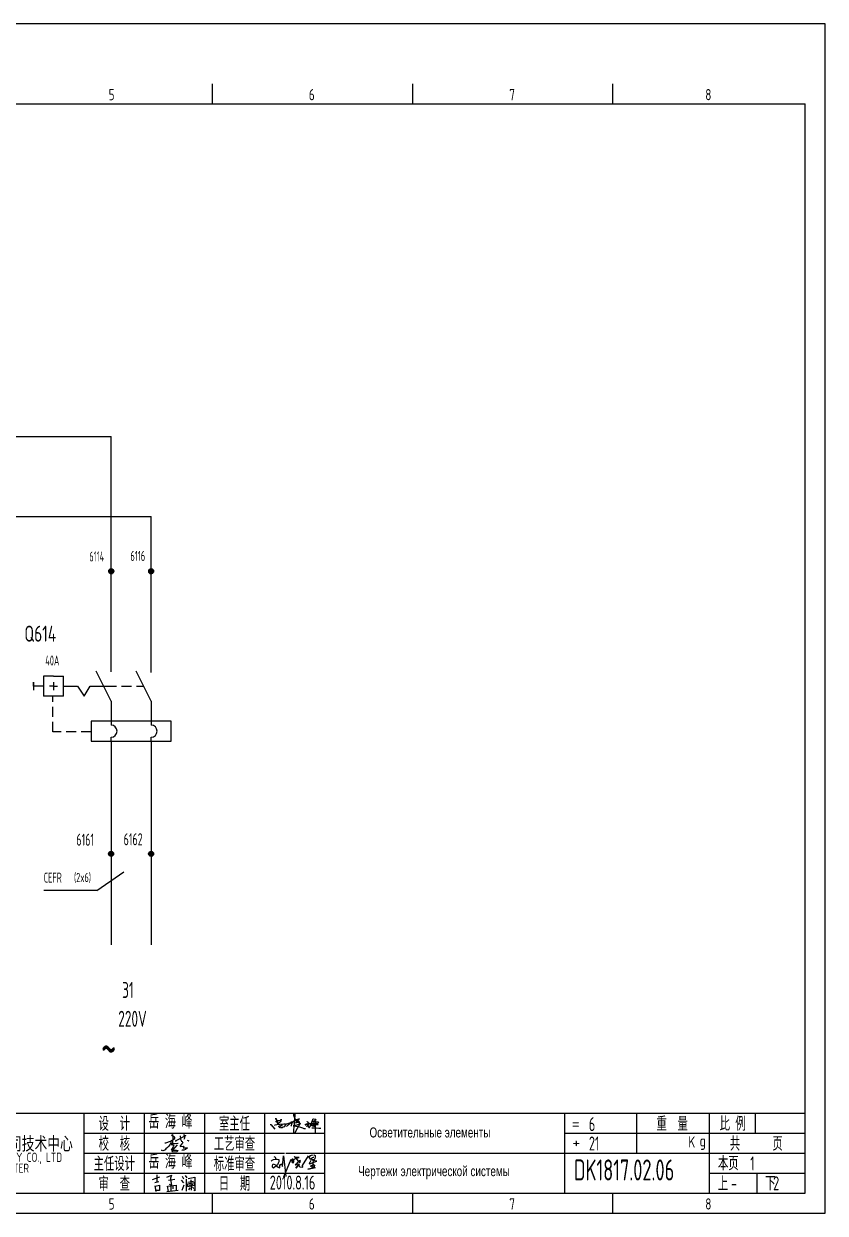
# Model space of a CAD drawing. Header units: millimetres. Extents: x -1988 to 7027, y -1849 to 2867.
# Drawn here: x 310.4 to 510.5, y 380.4 to 677.4 of the extents above; entities that cross this region are included whole.
import ezdxf
from ezdxf.enums import TextEntityAlignment as Align

# ---------------------------------------------------------------- set-up
doc = ezdxf.new("R2010")
doc.units = ezdxf.units.MM
doc.header["$LTSCALE"] = 10
doc.linetypes.add('DASHED2', pattern=[0.375, 0.25, -0.125])
doc.linetypes.add('HIDDEN', pattern=[0.375, 0.25, -0.125])
for name, color, linetype in [('01', 7, 'Continuous'), ('11', 3, 'Continuous'), ('CONTINUOUS', 7, 'Continuous'), ('DASHED', 7, 'HIDDEN')]:
    doc.layers.add(name, color=color, linetype=linetype)
doc.styles.add('ROMAN', font='ROMANC.shx', dxfattribs={"width": 0.7, "height": 0.7})
doc.styles.add('ROMANS', font='romans', dxfattribs={"width": 0.67, "bigfont": 'hzlib'})
doc.styles.get("Standard").update_dxf_attribs({"font": 'isocp', "width": 0.707, "bigfont": 'intecad.shx'})

# ---------------------------------------------------------------- blocks, each defined once
blk = doc.blocks.new('A$C5BE500A0')
for p, q in [((15.3, 41.2), (22.2, 26.1)), ((15.3, 40.1), (15.3, 41.2)), ((15.4, 37.7), (15.3, 40.1)), ((15.4, 32.4), (21, 34.6)), ((15.5, 31.8), (15.4, 32.4)), ((21, 34.6), (24.5, 35.1)), ((24.5, 35.1), (28.2, 35.6)), ((29.4, 34), (26.8, 30.7)), ((28.2, 35.6), (30.2, 36.8)), ((30.2, 38), (29.4, 34)), ((30.2, 36.8), (30.2, 38)), ((59.1, 30.4), (64.7, 33.7)), ((64.4, 48.9), (64.5, 51.6)), ((65.3, 44.3), (64.4, 48.9)), ((64.5, 51.6), (65.9, 52.2)), ((67.1, 48.5), (64.5, 17.9)), ((64.7, 33.7), (72, 37.3)), ((67.5, 39.5), (65.3, 44.3)), ((65.9, 52.2), (66.5, 51.5)), ((66.5, 51.5), (67.1, 48.5)), ((70.3, 36.3), (67.5, 39.5)), ((69.9, 34.1), (69.7, 33.3)), ((69.7, 33.3), (71.9, 33.6)), ((74.6, 36.5), (69.9, 34.1)), ((73.8, 32.8), (70.3, 36.3)), ((71.9, 33.6), (75.3, 34.2)), ((72, 37.3), (77.8, 39)), ((77.7, 30.8), (73.8, 32.8)), ((79.7, 39.2), (74.6, 36.5)), ((76.7, 32.6), (74.8, 31.8)), ((75.3, 34.2), (77, 34.5)), ((77.7, 33.5), (76.7, 32.6)), ((77, 34.5), (78, 34.1)), ((78, 34.1), (77.7, 33.5)), ((77.8, 39), (79.7, 39.2)), ((117.4, 32.7), (112.9, 30.9)), ((113.3, 30.9), (114.4, 35)), ((114.4, 35), (115.4, 38.4)), ((115.4, 38.4), (118.1, 38.8)), ((122.1, 34.8), (117.4, 32.7)), ((118.1, 38.8), (123.3, 38.3)), ((124.7, 36.8), (122.1, 34.8)), ((123.3, 38.3), (124.7, 36.8)), ((0, 24.1), (1.5, 23.9)), ((1.5, 23.9), (12.6, 10.8)), ((11.6, 21), (13.8, 22.8)), ((13.8, 22.8), (17.9, 23.5)), ((19.1, 30.1), (15.5, 31.8)), ((17.9, 23.5), (26, 24.9)), ((22.2, 26.1), (19.1, 30.1)), ((22.6, 18.1), (23.6, 19.3)), ((23.7, 17.3), (22.6, 18.1)), ((23.3, 27.9), (23.1, 27.8)), ((25.3, 29.5), (23.3, 27.9)), ((23.6, 19.3), (25.8, 19.9)), ((26.1, 16.2), (24.9, 15)), ((26.8, 30.7), (25.3, 29.5)), ((25.8, 19.9), (29.2, 20.8)), ((26, 24.9), (36.8, 26.1)), ((28.4, 20), (26.1, 16.2)), ((29.4, 15.2), (28.2, 15.7)), ((29.5, 22.1), (28.4, 20)), ((29.2, 20.8), (33, 21.4)), ((32.4, 15.1), (29.4, 15.2)), ((30.2, 22.7), (29.5, 22.1)), ((31.6, 22.6), (30.2, 22.7)), ((32.8, 22.1), (31.6, 22.6)), ((35, 16.2), (32.4, 15.1)), ((33, 21.4), (32.8, 22.1)), ((37.6, 17.7), (35, 16.2)), ((36.8, 26.1), (40.9, 26)), ((39.7, 20.3), (37.6, 17.7)), ((40.8, 21.6), (39.7, 20.3)), ((40.2, 22.8), (44.3, 25.4)), ((41.7, 24.4), (40.8, 21.6)), ((40.9, 26), (41.7, 24.4)), ((44.3, 25.4), (50.6, 27.7)), ((44.7, 18.7), (49.1, 22.6)), ((49.1, 22.6), (54.4, 27.2)), ((50.6, 27.7), (56.2, 29.3)), ((54.4, 27.2), (59.1, 30.4)), ((56.8, 20.6), (55.9, 19.6)), ((56.2, 29.3), (60.8, 29.6)), ((56.7, 31.7), (57.4, 29.6)), ((57.6, 25), (56.8, 20.6)), ((57.4, 29.6), (57.6, 25)), ((60.8, 29.6), (62.2, 29.2)), ((66.6, 21), (62.5, 20.6)), ((62.5, 20.6), (75.7, 18.4)), ((64.5, 17.9), (63.3, 8.5)), ((63.3, 8.5), (63.5, 0.1)), ((63.5, 0.1), (64.3, 0)), ((64.3, 0), (67.5, 2.5)), ((69.8, 21.4), (66.6, 21)), ((67.5, 2.5), (73.8, 13.7)), ((68.3, 28.6), (72.6, 29.4)), ((69.3, 29), (68.3, 28.6)), ((72, 30.5), (69.3, 29)), ((76.7, 24.1), (69.8, 21.4)), ((74.8, 31.8), (72, 30.5)), ((72.6, 29.4), (78.2, 30.4)), ((73.8, 13.7), (77.7, 20)), ((75.7, 18.4), (81.9, 16.6)), ((79.9, 25.4), (76.7, 24.1)), ((80.1, 30.5), (77.7, 30.8)), ((77.7, 20), (81.2, 25.6)), ((78.2, 30.4), (80.1, 30.5)), ((82.1, 26.9), (79.9, 25.4)), ((81.2, 25.6), (82.1, 26.9)), ((81.9, 16.6), (87.3, 14.8)), ((87.3, 14.8), (91.3, 12.9)), ((91.3, 12.9), (94.8, 12.6)), ((94.5, 25.2), (94.9, 23.9)), ((94.8, 12.6), (95.8, 12.8)), ((94.9, 23.9), (95.3, 23)), ((95.3, 23), (95.8, 22.8)), ((95.8, 22.8), (97, 23.3)), ((97, 23.3), (97.8, 25.3)), ((98.5, 23.8), (97.4, 25.9)), ((97.8, 25.3), (100.8, 27)), ((101.1, 23.3), (98.5, 23.8)), ((99, 31.4), (100.1, 32)), ((100.7, 21.1), (99.2, 17.4)), ((99.2, 17.4), (101.9, 20.9)), ((100.1, 32), (101.1, 31.6)), ((102.1, 27.7), (100.7, 21.1)), ((100.8, 27), (103.5, 26.5)), ((101.1, 31.6), (102.1, 30.6)), ((103.3, 23.7), (101.1, 23.3)), ((101.9, 20.9), (103.1, 21.8)), ((102.1, 30.6), (102.1, 27.7)), ((103.1, 21.8), (103.7, 20.1)), ((104.7, 23.9), (103.3, 23.7)), ((103.5, 26.5), (104.5, 25.2)), ((103.7, 20.1), (103.9, 18.5)), ((103.9, 18.5), (105, 16.1)), ((104.2, 28.7), (108.3, 26.3)), ((104.5, 25.2), (104.7, 23.9)), ((105, 16.1), (106.4, 15.7)), ((106.4, 15.7), (107.7, 17.3)), ((107.7, 17.3), (110.9, 22.6)), ((108.3, 26.3), (115.7, 20.2)), ((110.9, 22.6), (113.3, 30.9)), ((111.7, 21.6), (125.7, 23.5)), ((115.4, 22.1), (111.7, 21.6)), ((112.9, 30.9), (112.3, 30.9)), ((112.9, 26.9), (127.4, 26.5)), ((124.7, 26.6), (112.9, 26.9)), ((113.4, 15.2), (124.8, 14.7)), ((122.5, 23.3), (115.4, 22.1)), ((115.7, 20.2), (118.5, 18.9)), ((116.7, 30.8), (120.9, 31.8)), ((118.5, 18.9), (120.8, 19.6)), ((120.8, 19.6), (121.1, 20.7)), ((120.9, 31.8), (124.1, 32)), ((121.7, 31.5), (122.2, 1.9)), ((123, 28.1), (121.7, 31.5)), ((126.4, 24.6), (122.5, 23.3)), ((128.2, 25.5), (123, 28.1)), ((124.1, 32), (129.1, 31.3)), ((128.1, 26.7), (124.7, 26.6)), ((124.8, 14.7), (132, 14.1)), ((125.7, 23.5), (130.1, 23.8)), ((127.4, 26.5), (126.4, 24.6)), ((130.2, 28.3), (128.1, 26.7)), ((130.5, 24.3), (128.2, 25.5)), ((129.1, 31.3), (130.7, 30.3)), ((130.1, 23.8), (130.5, 24.3)), ((130.7, 30.3), (130.2, 28.3)), ((132, 14.1), (137.3, 13.6))]:
    blk.add_line(p, q)
blk = doc.blocks.new('lf')
for points in [[(409.4, 317.6), (411.9, 317.6), (420.7, 320.5), (429.4, 326.1), (429, 328.4), (426.7, 330.1), (424.2, 331.3), (423.4, 332.6), (424.4, 333.4), (425, 330.7), (425, 327.4), (425, 324.7), (424.8, 321.8), (424.8, 320.3), (424.8, 318.7), (425, 314.7), (425, 313), (424.8, 313)], [(432.1, 320.3), (430.6, 321.6), (450.9, 331.7), (450.9, 332.2)], [(439.5, 330.9), (440, 324.5), (442, 320.7)], [(446.2, 333.8), (448.1, 330.5), (448.1, 326.7), (446.6, 323.8)], [(421.5, 320.1), (421.3, 317.6), (420, 315.1), (418.6, 312.6), (416.7, 310.5), (414.9, 308.5), (411.9, 305.6), (410.1, 304.1), (408, 302.6), (406.1, 302), (403.6, 302.6), (403.6, 303.5), (403.9, 303.5)], [(421.3, 316.2), (424.8, 315.9), (427.1, 316), (429.8, 316), (434.8, 316.8), (436, 316.8)], [(421.9, 314.1), (423.8, 314.1), (425.4, 313.7), (426, 313), (426.9, 312), (427.1, 312), (426.5, 310.5), (426.1, 309.5), (424.2, 306.6), (423.1, 305.4), (422.1, 304.5), (423.2, 303.3), (427.3, 303.1), (429.8, 303.1), (432.3, 302.9), (435.4, 302.7), (433.1, 299.9), (424.6, 299.5), (424, 300.4), (425.6, 303.3), (434.3, 313.5)], [(441.8, 320.7), (443.7, 320.1), (444.9, 317.6), (443.1, 315.5), (439.7, 311.8), (439.8, 310.6), (445.4, 311.2), (447, 310.3), (445.6, 307.4), (453.6, 308), (450.3, 304.7), (447, 303.3), (443.7, 303.1), (442.9, 303.7)], [(453.4, 322.4), (454.9, 322.2), (455.7, 321.8), (456.1, 321.6), (456.3, 321.4)]]:
    blk.add_lwpolyline(points)

msp = doc.modelspace()

# ---------------------------------------------------------------- hatches: boundary and pattern name
h = msp.add_hatch()
h.set_pattern_fill('ANGLE', scale=0.01, style=0)
h.set_pattern_definition([(0, (-498.69007, 326.931104), (0, 0.06985), [0.0508, -0.01905]), (90, (-498.69007, 326.931104), (-0.06985, 4e-18), [0.0508, -0.01905])])
h.paths.add_polyline_path([(331.62, 540.72, 1), (332.86, 540.72, 1)])
h = msp.add_hatch()
h.set_pattern_fill('ANGLE', scale=0.1, style=0)
h.set_pattern_definition([(0, (-497.66324, 313.4559), (0, 0.6985), [0.508, -0.1905]), (90, (-497.66324, 313.4559), (-0.6985, 4e-17), [0.508, -0.1905])])
h.paths.add_polyline_path([(331.62, 540.72, 1), (332.86, 540.72, 1)])
h = msp.add_hatch()
h.set_pattern_fill('ANGLE', scale=0.1, style=0)
h.set_pattern_definition([(0, (-487.69566, 313.4559), (0, 0.6985), [0.508, -0.1905]), (90, (-487.69566, 313.4559), (-0.6985, 4e-17), [0.508, -0.1905])])
h.paths.add_polyline_path([(341.58, 540.72, 1), (342.83, 540.72, 1)])
h = msp.add_hatch()
h.set_pattern_fill('ANGLE', scale=0.01, style=0)
h.set_pattern_definition([(0, (-488.7225, 326.931104), (0, 0.06985), [0.0508, -0.01905]), (90, (-488.7225, 326.931104), (-0.06985, 4e-18), [0.0508, -0.01905])])
h.paths.add_polyline_path([(341.58, 540.72, 1), (342.83, 540.72, 1)])
h = msp.add_hatch()
h.set_pattern_fill('ANGLE', scale=0.1, style=0)
h.set_pattern_definition([(0, (-497.72205, 242.88714), (0, 0.6985), [0.508, -0.1905]), (90, (-497.72205, 242.88714), (-0.6985, 4e-17), [0.508, -0.1905])])
h.paths.add_polyline_path([(331.56, 470.16, 1), (332.8, 470.16, 1)])
h = msp.add_hatch()
h.set_pattern_fill('ANGLE', scale=0.01, style=0)
h.set_pattern_definition([(0, (-498.748885, 256.36237), (0, 0.06985), [0.0508, -0.01905]), (90, (-498.748885, 256.36237), (-0.06985, 4e-18), [0.0508, -0.01905])])
h.paths.add_polyline_path([(331.56, 470.16, 1), (332.8, 470.16, 1)])
h = msp.add_hatch()
h.set_pattern_fill('ANGLE', scale=0.01, style=0)
h.set_pattern_definition([(0, (-488.748885, 256.36237), (0, 0.06985), [0.0508, -0.01905]), (90, (-488.748885, 256.36237), (-0.06985, 4e-18), [0.0508, -0.01905])])
h.paths.add_polyline_path([(341.56, 470.16, 1), (342.8, 470.16, 1)])
h = msp.add_hatch()
h.set_pattern_fill('ANGLE', scale=0.1, style=0)
h.set_pattern_definition([(0, (-487.72205, 242.88714), (0, 0.6985), [0.508, -0.1905]), (90, (-487.72205, 242.88714), (-0.6985, 4e-17), [0.508, -0.1905])])
h.paths.add_polyline_path([(341.56, 470.16, 1), (342.8, 470.16, 1)])

# ---------------------------------------------------------------- linework, layer by layer
for p, q in [((287, 574.37), (332.18, 574.37)), ((332.18, 498.28), (332.18, 447.42)), ((342.18, 498.28), (342.18, 447.42)), ((328.63, 460.98), (335.39, 465.65)), ((328.63, 460.98), (315.42, 460.98)), ((385.49, 395.41), (445.49, 395.41)), ((342.57, 388.81), (344.39, 389.46)), ((343.59, 389.99), (343.59, 388.18)), ((346.13, 389.42), (347.3, 389.93)), ((346.13, 389.42), (346.13, 389.42)), ((347.3, 389.93), (347.04, 389.16)), ((347.04, 389.16), (347.04, 388.9)), ((349.9, 389.64), (350.26, 389.01)), ((350.72, 389.85), (351.08, 389.22)), ((351.41, 389.07), (353.11, 389.43)), ((353.11, 389.43), (353.14, 389.43)), ((353.14, 389.43), (353.14, 385.97)), ((343.09, 388.04), (344.13, 388.3)), ((343.09, 387.26), (343.35, 385.84)), ((343.22, 387.13), (344.26, 387.39)), ((343.35, 388.3), (343.35, 388.3)), ((344.26, 387.39), (344.26, 386.1)), ((346.14, 385.79), (348.9, 386.15)), ((346.2, 387.13), (346.46, 385.84)), ((346.33, 387.13), (348.41, 387.39)), ((346.52, 388.64), (348.08, 388.9)), ((347.3, 387.35), (346.78, 387.6)), ((347.04, 388.9), (347.3, 387.35)), ((347.11, 387.13), (347.11, 386.1)), ((347.63, 387.26), (347.63, 386.48)), ((348.41, 387.39), (348.41, 385.97)), ((349.71, 388.7), (350.26, 387.98)), ((349.9, 386.16), (350.41, 387.49)), ((350.96, 388.91), (350.96, 385.91)), ((351.26, 387.76), (351.29, 387.07)), ((352.96, 387.98), (351.29, 387.64)), ((351.29, 387.07), (353.08, 387.37)), ((351.32, 388.13), (352.75, 388.43)), ((351.85, 386.72), (351.51, 386.21)), ((351.72, 387.46), (351.9, 387.31)), ((352.11, 388.76), (352.2, 386.16)), ((352.54, 387.64), (352.35, 387.31)), ((352.53, 386.89), (352.87, 386.55)), ((353.14, 385.97), (352.87, 386.28)), ((353.08, 387.37), (352.96, 387.98)), ((344.26, 386.1), (343.22, 386.1))]:
    msp.add_line(p, q)
at = {"linetype": 'Continuous'}
msp.add_line((223.66, 554.38), (342.18, 554.38), dxfattribs=at)
at = {"color": 7}
for centre in [(332.24, 540.72), (342.2, 540.72), (332.18, 470.16), (342.18, 470.16)]:
    msp.add_circle(centre, 0.621, dxfattribs=at)
at = {"layer": 'CONTINUOUS', "color": 3}
for p, q in [((510.49, 677.41), (90.49, 677.41)), ((510.49, 380.41), (510.49, 677.41)), ((90.49, 380.41), (510.49, 380.41))]:
    msp.add_line(p, q, dxfattribs=at)
at = {"layer": 'CONTINUOUS', "linetype": 'Continuous'}
for p, q in [((357.49, 657.41), (357.49, 662.41)), ((407.49, 657.41), (407.49, 662.41)), ((457.49, 657.41), (457.49, 662.41)), ((110.49, 405.41), (505.49, 405.41)), ((325.49, 385.41), (325.49, 405.41)), ((340.49, 405.41), (340.49, 385.41)), ((355.49, 405.41), (355.49, 385.41)), ((370.49, 405.41), (370.49, 385.41)), ((385.49, 405.41), (385.49, 385.41)), ((445.49, 385.41), (445.49, 405.41)), ((463.38, 405.41), (463.38, 395.41)), ((481.49, 405.41), (481.49, 385.41)), ((325.49, 400.41), (375.49, 400.41)), ((375.49, 400.41), (385.49, 400.41)), ((375.49, 400.41), (385.49, 400.41)), ((445.49, 400.41), (505.49, 400.41)), ((325.49, 395.41), (375.49, 395.41)), ((375.81, 395.41), (385.49, 395.41)), ((445.49, 395.41), (505.49, 395.41)), ((325.49, 390.41), (375.49, 390.41)), ((375.49, 390.41), (385.49, 390.41)), ((481.49, 390.41), (505.49, 390.41)), ((357.49, 380.41), (357.49, 385.41)), ((407.49, 380.41), (407.49, 385.41)), ((457.49, 380.41), (457.49, 385.41))]:
    msp.add_line(p, q, dxfattribs=at)
at = {"layer": 'CONTINUOUS'}
for p, q in [((110.49, 657.41), (505.49, 657.41)), ((505.49, 385.41), (505.49, 657.41)), ((332.18, 515.56), (332.18, 574.37)), ((342.18, 515.44), (342.18, 554.38)), ((332.24, 541.04), (332.24, 540.67)), ((342.2, 541.04), (342.2, 540.67)), ((315.29, 514.53), (315.29, 509.53)), ((317.79, 514.53), (315.29, 514.53)), ((317.79, 514.53), (320.29, 514.53)), ((320.29, 509.53), (320.29, 514.53)), ((332.18, 508.25), (328.43, 515.75)), ((342.18, 508.25), (338.43, 515.75)), ((312.79, 513.03), (312.79, 511.03)), ((312.79, 512.03), (312.79, 513.03)), ((315.29, 512.03), (312.79, 512.03)), ((317.79, 512.03), (316.79, 512.03)), ((317.79, 513.03), (317.79, 511.03)), ((317.79, 512.03), (318.79, 512.03)), ((320.29, 512.03), (323.81, 512.03)), ((323.81, 512.03), (325.49, 509.49)), ((325.49, 509.49), (327, 512)), ((327, 512), (331.03, 512)), ((320.31, 509.53), (315.29, 509.53)), ((332.18, 508.25), (332.18, 503.25)), ((342.18, 508.25), (342.18, 503.25)), ((327.18, 503.25), (327.18, 498.28)), ((347.22, 503.25), (327.18, 503.25)), ((332.18, 504.28), (332.18, 502.28)), ((342.18, 504.28), (342.18, 502.28)), ((347.22, 498.28), (347.22, 503.25)), ((332.18, 498.28), (332.18, 499.28)), ((342.18, 498.28), (342.18, 499.28)), ((327.18, 498.28), (347.22, 498.28)), ((332.18, 470.47), (332.18, 470.1)), ((342.18, 470.47), (342.18, 470.1)), ((492.99, 405.41), (492.99, 400.41)), ((372.15, 393.43), (372.4, 393.63)), ((372.15, 393.43), (372.4, 393.63)), ((372.15, 393.43), (372.4, 393.63)), ((372.15, 393.43), (372.4, 393.63)), ((372.4, 393.63), (372.76, 393.79)), ((372.4, 393.63), (372.76, 393.79)), ((372.4, 393.63), (372.76, 393.79)), ((372.4, 393.63), (372.76, 393.79)), ((372.51, 392.21), (372.61, 392.56)), ((372.51, 392.21), (372.61, 392.56)), ((372.51, 392.21), (372.61, 392.56)), ((372.51, 392.21), (372.61, 392.56)), ((372.51, 391.9), (372.51, 392.21)), ((372.51, 391.9), (372.51, 392.21)), ((372.51, 391.9), (372.51, 392.21)), ((372.51, 391.9), (372.51, 392.21)), ((372.61, 392.56), (372.66, 392.72)), ((372.61, 392.56), (372.66, 392.72)), ((372.61, 392.56), (372.66, 392.72)), ((372.61, 392.56), (372.66, 392.72)), ((372.66, 392.72), (372.86, 392.67)), ((372.66, 392.72), (372.86, 392.67)), ((372.66, 392.72), (372.86, 392.67)), ((372.66, 392.72), (372.86, 392.67)), ((372.76, 393.79), (373.12, 393.89)), ((372.76, 393.79), (373.12, 393.89)), ((372.76, 393.79), (373.12, 393.89)), ((372.76, 393.79), (373.12, 393.89)), ((373.42, 392.21), (372.76, 391.65)), ((373.42, 392.21), (372.76, 391.65)), ((373.42, 392.21), (372.76, 391.65)), ((373.42, 392.21), (372.76, 391.65)), ((372.81, 394.6), (373.17, 394.4)), ((372.81, 394.6), (373.17, 394.4)), ((372.81, 394.6), (373.17, 394.4)), ((372.81, 394.6), (373.17, 394.4)), ((372.86, 392.67), (373.22, 392.51)), ((372.86, 392.67), (373.22, 392.51)), ((372.86, 392.67), (373.22, 392.51)), ((372.86, 392.67), (373.22, 392.51)), ((373.12, 393.89), (373.63, 393.94)), ((373.12, 393.89), (373.63, 393.94)), ((373.12, 393.89), (373.63, 393.94)), ((373.12, 393.89), (373.63, 393.94)), ((373.17, 394.4), (373.22, 394.25)), ((373.17, 394.4), (373.22, 394.25)), ((373.17, 394.4), (373.22, 394.25)), ((373.17, 394.4), (373.22, 394.25)), ((373.22, 394.25), (373.22, 393.94)), ((373.22, 394.25), (373.22, 393.94)), ((373.22, 394.25), (373.22, 393.94)), ((373.22, 394.25), (373.22, 393.94)), ((373.22, 392.51), (373.58, 392.16)), ((373.22, 392.51), (373.58, 392.16)), ((373.22, 392.51), (373.58, 392.16)), ((373.22, 392.51), (373.58, 392.16)), ((373.73, 392.46), (373.42, 392.21)), ((373.73, 392.46), (373.42, 392.21)), ((373.73, 392.46), (373.42, 392.21)), ((373.73, 392.46), (373.42, 392.21)), ((373.58, 392.16), (373.88, 391.9)), ((373.58, 392.16), (373.88, 391.9)), ((373.58, 392.16), (373.88, 391.9)), ((373.58, 392.16), (373.88, 391.9)), ((373.63, 393.94), (374.04, 393.84)), ((373.63, 393.94), (374.04, 393.84)), ((373.63, 393.94), (374.04, 393.84)), ((373.63, 393.94), (374.04, 393.84)), ((373.93, 392.87), (373.73, 392.46)), ((373.93, 392.87), (373.73, 392.46)), ((373.93, 392.87), (373.73, 392.46)), ((373.93, 392.87), (373.73, 392.46)), ((374.04, 393.23), (373.93, 392.87)), ((374.04, 393.23), (373.93, 392.87)), ((374.04, 393.23), (373.93, 392.87)), ((374.04, 393.23), (373.93, 392.87)), ((374.04, 393.84), (374.04, 393.63)), ((374.04, 393.84), (374.04, 393.63)), ((374.04, 393.84), (374.04, 393.63)), ((374.04, 393.84), (374.04, 393.63)), ((374.04, 393.63), (374.04, 393.23)), ((374.04, 393.63), (374.04, 393.23)), ((374.04, 393.63), (374.04, 393.23)), ((374.04, 393.63), (374.04, 393.23)), ((374.34, 392.31), (374.5, 392.56)), ((374.34, 392.31), (374.5, 392.56)), ((374.34, 392.31), (374.5, 392.56)), ((374.34, 392.31), (374.5, 392.56)), ((374.34, 391.7), (374.34, 392.31)), ((374.34, 391.7), (374.34, 392.31)), ((374.34, 391.7), (374.34, 392.31)), ((374.34, 391.7), (374.34, 392.31)), ((374.5, 392.56), (374.7, 392.77)), ((374.5, 392.56), (374.7, 392.77)), ((374.5, 392.56), (374.7, 392.77)), ((374.5, 392.56), (374.7, 392.77)), ((374.7, 392.77), (374.75, 392.67)), ((374.7, 392.77), (374.75, 392.67)), ((374.7, 392.77), (374.75, 392.67)), ((374.7, 392.77), (374.75, 392.67)), ((374.75, 392.67), (374.9, 392.31)), ((374.75, 392.67), (374.9, 392.31)), ((374.75, 392.67), (374.9, 392.31)), ((374.75, 392.67), (374.9, 392.31)), ((374.9, 392.31), (374.9, 392.21)), ((374.9, 392.31), (374.9, 392.21)), ((374.9, 392.31), (374.9, 392.21)), ((374.9, 392.31), (374.9, 392.21)), ((374.9, 392.21), (374.96, 392.11)), ((374.9, 392.21), (374.96, 392.11)), ((374.9, 392.21), (374.96, 392.11)), ((374.9, 392.21), (374.96, 392.11)), ((374.96, 392.11), (375.21, 394.76)), ((374.96, 392.11), (375.21, 394.76)), ((374.96, 392.11), (375.21, 394.76)), ((374.96, 392.11), (375.21, 394.76)), ((375.21, 394.76), (375.82, 389.56)), ((375.21, 394.76), (375.82, 389.56)), ((375.21, 394.76), (375.82, 389.56)), ((375.21, 394.76), (375.82, 389.56)), ((375.36, 389.5), (377.15, 393.92)), ((375.36, 389.5), (377.15, 393.92)), ((375.36, 389.5), (377.15, 393.92)), ((375.36, 389.5), (377.15, 393.92)), ((377.2, 393.84), (377.31, 393.37)), ((377.2, 393.84), (377.31, 393.37)), ((377.2, 393.84), (377.31, 393.37)), ((377.2, 393.84), (377.31, 393.37)), ((377.31, 393.84), (377.45, 393.95)), ((377.31, 393.84), (377.45, 393.95)), ((377.31, 393.84), (377.45, 393.95)), ((377.31, 393.84), (377.45, 393.95)), ((377.42, 393.03), (377.31, 393.84)), ((377.42, 393.03), (377.31, 393.84)), ((377.42, 393.03), (377.31, 393.84)), ((377.42, 393.03), (377.31, 393.84)), ((377.31, 393.37), (377.42, 393.03)), ((377.31, 393.37), (377.42, 393.03)), ((377.31, 393.37), (377.42, 393.03)), ((377.31, 393.37), (377.42, 393.03)), ((377.45, 393.95), (377.6, 393.95)), ((377.45, 393.95), (377.6, 393.95)), ((377.45, 393.95), (377.6, 393.95)), ((377.45, 393.95), (377.6, 393.95)), ((377.53, 393.26), (377.56, 393.51)), ((377.53, 393.26), (377.56, 393.51)), ((377.53, 393.26), (377.56, 393.51)), ((377.53, 393.26), (377.56, 393.51)), ((377.56, 393), (377.53, 393.26)), ((377.56, 393), (377.53, 393.26)), ((377.56, 393), (377.53, 393.26)), ((377.56, 393), (377.53, 393.26)), ((377.56, 393.51), (377.64, 393.7)), ((377.56, 393.51), (377.64, 393.7)), ((377.56, 393.51), (377.64, 393.7)), ((377.56, 393.51), (377.64, 393.7)), ((377.67, 392.92), (377.56, 393)), ((377.67, 392.92), (377.56, 393)), ((377.67, 392.92), (377.56, 393)), ((377.67, 392.92), (377.56, 393)), ((377.6, 393.95), (377.75, 393.62)), ((377.6, 393.95), (377.75, 393.62)), ((377.6, 393.95), (377.75, 393.62)), ((377.6, 393.95), (377.75, 393.62)), ((377.64, 393.7), (377.9, 393.88)), ((377.64, 393.7), (377.9, 393.88)), ((377.64, 393.7), (377.9, 393.88)), ((377.64, 393.7), (377.9, 393.88)), ((377.75, 393.26), (377.67, 392.92)), ((377.75, 393.26), (377.67, 392.92)), ((377.75, 393.26), (377.67, 392.92)), ((377.75, 393.26), (377.67, 392.92)), ((377.75, 393.62), (377.75, 393.26)), ((377.75, 393.62), (377.75, 393.26)), ((377.75, 393.62), (377.75, 393.26)), ((377.75, 393.62), (377.75, 393.26)), ((377.86, 394.61), (379, 393.33)), ((378.04, 394.39), (377.86, 394.61)), ((377.86, 394.61), (379, 393.33)), ((378.04, 394.39), (377.86, 394.61)), ((377.86, 394.61), (379, 393.33)), ((378.04, 394.39), (377.86, 394.61)), ((377.86, 394.61), (379, 393.33)), ((378.04, 394.39), (377.86, 394.61)), ((377.9, 393.88), (378.3, 394.06)), ((377.9, 393.88), (378.3, 394.06)), ((377.9, 393.88), (378.3, 394.06)), ((377.9, 393.88), (378.3, 394.06)), ((379.14, 394.32), (378.04, 394.39)), ((379.14, 394.32), (378.04, 394.39)), ((379.14, 394.32), (378.04, 394.39)), ((379.14, 394.32), (378.04, 394.39)), ((378.37, 392.67), (378.15, 392.45)), ((378.37, 392.67), (378.15, 392.45)), ((378.37, 392.67), (378.15, 392.45)), ((378.37, 392.67), (378.15, 392.45)), ((378.15, 392.45), (378.26, 392.48)), ((378.15, 392.45), (378.26, 392.48)), ((378.15, 392.45), (378.26, 392.48)), ((378.15, 392.45), (378.26, 392.48)), ((378.26, 392.48), (378.96, 392.7)), ((378.26, 392.48), (378.96, 392.7)), ((378.26, 392.48), (378.96, 392.7)), ((378.26, 392.48), (378.96, 392.7)), ((378.3, 394.06), (378.81, 394.21)), ((378.3, 394.06), (378.81, 394.21)), ((378.3, 394.06), (378.81, 394.21)), ((378.3, 394.06), (378.81, 394.21)), ((378.34, 391.68), (378.92, 392.37)), ((378.34, 391.68), (378.92, 392.37)), ((378.34, 391.68), (378.92, 392.37)), ((378.34, 391.68), (378.92, 392.37)), ((378.78, 392.23), (378.34, 391.68)), ((378.78, 392.23), (378.34, 391.68)), ((378.78, 392.23), (378.34, 391.68)), ((378.78, 392.23), (378.34, 391.68)), ((378.67, 392.96), (378.37, 392.67)), ((378.67, 392.96), (378.37, 392.67)), ((378.67, 392.96), (378.37, 392.67)), ((378.67, 392.96), (378.37, 392.67)), ((379.11, 393.51), (378.67, 392.96)), ((379.11, 393.51), (378.67, 392.96)), ((379.11, 393.51), (378.67, 392.96)), ((379.11, 393.51), (378.67, 392.96)), ((379.14, 392.67), (378.78, 392.23)), ((379.14, 392.67), (378.78, 392.23)), ((379.14, 392.67), (378.78, 392.23)), ((379.14, 392.67), (378.78, 392.23)), ((378.81, 394.21), (379.14, 394.32)), ((378.81, 394.21), (379.14, 394.32)), ((378.81, 394.21), (379.14, 394.32)), ((378.81, 394.21), (379.14, 394.32)), ((378.92, 392.37), (379, 392.37)), ((378.92, 392.37), (379, 392.37)), ((378.92, 392.37), (379, 392.37)), ((378.92, 392.37), (379, 392.37)), ((378.96, 392.7), (379.11, 392.67)), ((378.96, 392.7), (379.11, 392.67)), ((378.96, 392.7), (379.11, 392.67)), ((378.96, 392.7), (379.11, 392.67)), ((379, 393.33), (379.33, 393.07)), ((379, 393.33), (379.33, 393.07)), ((379, 393.33), (379.33, 393.07)), ((379, 393.33), (379.33, 393.07)), ((379, 392.37), (379.11, 392.12)), ((379, 392.37), (379.11, 392.12)), ((379, 392.37), (379.11, 392.12)), ((379, 392.37), (379.11, 392.12)), ((379.36, 393.59), (379.11, 393.51)), ((379.36, 393.59), (379.11, 393.51)), ((379.36, 393.59), (379.11, 393.51)), ((379.36, 393.59), (379.11, 393.51)), ((379.11, 392.67), (379.14, 392.67)), ((379.11, 392.67), (379.14, 392.67)), ((379.11, 392.67), (379.14, 392.67)), ((379.11, 392.67), (379.14, 392.67)), ((379.11, 392.12), (379.29, 391.97)), ((379.11, 392.12), (379.29, 391.97)), ((379.11, 392.12), (379.29, 391.97)), ((379.11, 392.12), (379.29, 391.97)), ((379.33, 393.07), (379.48, 393.33)), ((379.33, 393.07), (379.48, 393.33)), ((379.33, 393.07), (379.48, 393.33)), ((379.33, 393.07), (379.48, 393.33)), ((379.48, 393.33), (379.36, 393.59)), ((379.48, 393.33), (379.36, 393.59)), ((379.48, 393.33), (379.36, 393.59)), ((379.48, 393.33), (379.36, 393.59)), ((380.02, 392.32), (381.52, 394.7)), ((380.02, 392.32), (381.52, 394.7)), ((380.02, 392.32), (381.52, 394.7)), ((380.02, 392.32), (381.52, 394.7)), ((380.08, 391.9), (380.02, 392.32)), ((380.08, 391.9), (380.02, 392.32)), ((380.08, 391.9), (380.02, 392.32)), ((380.08, 391.9), (380.02, 392.32)), ((381.51, 394.62), (381.64, 394.2)), ((381.51, 394.62), (381.64, 394.2)), ((381.51, 394.62), (381.64, 394.2)), ((381.51, 394.62), (381.64, 394.2)), ((381.61, 394.36), (381.97, 394.79)), ((381.61, 394.36), (381.97, 394.79)), ((381.61, 394.36), (381.97, 394.79)), ((381.61, 394.36), (381.97, 394.79)), ((381.8, 393.09), (381.61, 392.8)), ((381.8, 393.09), (381.61, 392.8)), ((381.8, 393.09), (381.61, 392.8)), ((381.8, 393.09), (381.61, 392.8)), ((381.61, 392.8), (381.71, 392.73)), ((381.61, 392.8), (381.71, 392.73)), ((381.61, 392.8), (381.71, 392.73)), ((381.61, 392.8), (381.71, 392.73)), ((381.64, 394.2), (381.87, 393.94)), ((381.64, 394.2), (381.87, 393.94)), ((381.64, 394.2), (381.87, 393.94)), ((381.64, 394.2), (381.87, 393.94)), ((381.71, 392.73), (382.07, 392.8)), ((381.71, 392.73), (382.07, 392.8)), ((381.71, 392.73), (382.07, 392.8)), ((381.71, 392.73), (382.07, 392.8)), ((381.97, 393.42), (381.8, 393.09)), ((381.97, 393.42), (381.8, 393.09)), ((381.97, 393.42), (381.8, 393.09)), ((381.97, 393.42), (381.8, 393.09)), ((381.87, 393.94), (382, 393.91)), ((381.87, 393.94), (382, 393.91)), ((381.87, 393.94), (382, 393.91)), ((381.87, 393.94), (382, 393.91)), ((381.97, 394.79), (382.26, 394.89)), ((381.97, 394.79), (382.26, 394.89)), ((381.97, 394.79), (382.26, 394.89)), ((381.97, 394.79), (382.26, 394.89)), ((382.07, 393.55), (381.97, 393.42)), ((382.07, 393.55), (381.97, 393.42)), ((382.07, 393.55), (381.97, 393.42)), ((382.07, 393.55), (381.97, 393.42)), ((382.03, 392.05), (382.26, 392.34)), ((382.03, 392.05), (382.26, 392.34)), ((382.03, 392.05), (382.26, 392.34)), ((382.03, 392.05), (382.26, 392.34)), ((382.56, 391.82), (382.03, 392.05)), ((382.56, 391.82), (382.03, 392.05)), ((382.56, 391.82), (382.03, 392.05)), ((382.56, 391.82), (382.03, 392.05)), ((382.07, 392.8), (382.59, 393.06)), ((382.07, 392.8), (382.59, 393.06)), ((382.07, 392.8), (382.59, 393.06)), ((382.07, 392.8), (382.59, 393.06)), ((382.2, 393.94), (382.26, 394.17)), ((382.2, 393.94), (382.26, 394.17)), ((382.2, 393.94), (382.26, 394.17)), ((382.2, 393.94), (382.26, 394.17)), ((382.39, 393.71), (382.2, 393.94)), ((382.39, 393.71), (382.2, 393.94)), ((382.39, 393.71), (382.2, 393.94)), ((382.39, 393.71), (382.2, 393.94)), ((382.26, 394.89), (382.65, 394.98)), ((382.26, 394.89), (382.65, 394.98)), ((382.26, 394.89), (382.65, 394.98)), ((382.26, 394.89), (382.65, 394.98)), ((382.26, 394.17), (382.46, 394.33)), ((382.26, 394.17), (382.46, 394.33)), ((382.26, 394.17), (382.46, 394.33)), ((382.26, 394.17), (382.46, 394.33)), ((382.26, 392.34), (382.75, 392.54)), ((382.26, 392.34), (382.75, 392.54)), ((382.26, 392.34), (382.75, 392.54)), ((382.26, 392.34), (382.75, 392.54)), ((382.82, 393.74), (382.39, 393.71)), ((382.82, 393.74), (382.39, 393.71)), ((382.82, 393.74), (382.39, 393.71)), ((382.82, 393.74), (382.39, 393.71)), ((382.46, 394.33), (382.72, 394.4)), ((382.46, 394.33), (382.72, 394.4)), ((382.46, 394.33), (382.72, 394.4)), ((382.46, 394.33), (382.72, 394.4)), ((382.59, 392.28), (382.56, 391.82)), ((382.59, 392.28), (382.56, 391.82)), ((382.59, 392.28), (382.56, 391.82)), ((382.59, 392.28), (382.56, 391.82)), ((382.59, 393.61), (382.62, 393.25)), ((383.57, 393.42), (382.59, 393.61)), ((382.59, 393.61), (382.62, 393.25)), ((383.57, 393.42), (382.59, 393.61)), ((382.59, 393.61), (382.62, 393.25)), ((383.57, 393.42), (382.59, 393.61)), ((382.59, 393.61), (382.62, 393.25)), ((383.57, 393.42), (382.59, 393.61)), ((382.59, 393.06), (383.05, 393.25)), ((382.62, 393.25), (382.59, 392.76)), ((382.59, 393.06), (383.05, 393.25)), ((382.62, 393.25), (382.59, 392.76)), ((382.59, 393.06), (383.05, 393.25)), ((382.62, 393.25), (382.59, 392.76)), ((382.59, 393.06), (383.05, 393.25)), ((382.62, 393.25), (382.59, 392.76)), ((382.59, 392.76), (382.59, 392.28)), ((382.59, 392.76), (382.59, 392.28)), ((382.59, 392.76), (382.59, 392.28)), ((382.59, 392.76), (382.59, 392.28)), ((382.72, 394.4), (382.82, 394.43)), ((382.72, 394.4), (382.82, 394.43)), ((382.72, 394.4), (382.82, 394.43)), ((382.72, 394.4), (382.82, 394.43)), ((382.75, 392.54), (382.95, 392.41)), ((382.75, 392.54), (382.95, 392.41)), ((382.75, 392.54), (382.95, 392.41)), ((382.75, 392.54), (382.95, 392.41)), ((383.08, 394), (382.82, 393.74)), ((383.08, 394), (382.82, 393.74)), ((383.08, 394), (382.82, 393.74)), ((383.08, 394), (382.82, 393.74)), ((382.91, 394.98), (383.14, 394.85)), ((382.91, 394.98), (383.14, 394.85)), ((382.91, 394.98), (383.14, 394.85)), ((382.91, 394.98), (383.14, 394.85)), ((382.95, 392.41), (382.91, 391.92)), ((382.95, 392.41), (382.91, 391.92)), ((382.95, 392.41), (382.91, 391.92)), ((382.95, 392.41), (382.91, 391.92)), ((383.05, 393.25), (383.57, 393.42)), ((383.05, 393.25), (383.57, 393.42)), ((383.05, 393.25), (383.57, 393.42)), ((383.05, 393.25), (383.57, 393.42)), ((383.18, 394.46), (383.08, 394)), ((383.18, 394.46), (383.08, 394)), ((383.18, 394.46), (383.08, 394)), ((383.18, 394.46), (383.08, 394)), ((383.14, 394.85), (383.18, 394.46)), ((383.14, 394.85), (383.18, 394.46)), ((383.14, 394.85), (383.18, 394.46)), ((383.14, 394.85), (383.18, 394.46)), ((372.76, 391.65), (372.51, 391.9)), ((372.76, 391.65), (372.51, 391.9)), ((372.76, 391.65), (372.51, 391.9)), ((372.76, 391.65), (372.51, 391.9)), ((373.88, 391.9), (374.04, 391.8)), ((373.88, 391.9), (374.04, 391.8)), ((373.88, 391.9), (374.04, 391.8)), ((373.88, 391.9), (374.04, 391.8)), ((374.04, 391.8), (374.34, 391.7)), ((374.04, 391.8), (374.34, 391.7)), ((374.04, 391.8), (374.34, 391.7)), ((374.04, 391.8), (374.34, 391.7)), ((379.29, 391.97), (380.06, 391.9)), ((379.29, 391.97), (380.06, 391.9)), ((379.29, 391.97), (380.06, 391.9)), ((379.29, 391.97), (380.06, 391.9)), ((381.35, 391.39), (383.21, 391.79)), ((381.35, 391.39), (383.21, 391.79)), ((381.35, 391.39), (383.21, 391.79)), ((381.35, 391.39), (383.21, 391.79)), ((382.69, 391.69), (381.35, 391.39)), ((382.69, 391.69), (381.35, 391.39)), ((382.69, 391.69), (381.35, 391.39)), ((382.69, 391.69), (381.35, 391.39)), ((382.91, 391.92), (382.69, 391.69)), ((382.91, 391.92), (382.69, 391.69)), ((382.91, 391.92), (382.69, 391.69)), ((382.91, 391.92), (382.69, 391.69)), ((493.49, 385.41), (493.49, 390.41)), ((110.49, 385.41), (505.49, 385.41)), ((325.49, 385.41), (385.49, 385.41))]:
    msp.add_line(p, q, dxfattribs=at)
for centre in [(332.18, 500.78), (342.18, 500.78)]:
    msp.add_arc(centre, 1.5, 270, 90, dxfattribs=at)
at = {"layer": 'DASHED', "color": 255}
for p, q in [((331.03, 512), (340.3, 512)), ((317.67, 500.62), (317.67, 509.53)), ((327.23, 500.62), (317.67, 500.62))]:
    msp.add_line(p, q, dxfattribs=at)

# ---------------------------------------------------------------- block references
for name, p, xscale, yscale, zscale in [('A$C5BE500A0', (371.9, 400.36), 0.09216000000219537, 0.09215999999923952, 0.09216000000000003), ('lf', (293.17, 357.35), 0.1280000000006112, 0.1279999999999291, 0.128)]:
    msp.add_blockref(name, p, dxfattribs=dict(xscale=xscale, yscale=yscale, zscale=zscale))

# ---------------------------------------------------------------- texts
for s, height, width, p in [('6114', 2.5, 0.67, (326.75, 543.14)), ('6116', 2.5, 0.67, (337.02, 543.28)), ('40A', 2.5, 0.67, (315.76, 517.17)), ('CEFR', 2.5, 0.67, (315.39, 462.96)), ('31', 4, 0.67, (334.95, 434.15)), ('220V ', 4, 0.67, (333.98, 426.95)), ('6', 3.5, 0.707, (451.48, 400.9)), ('21', 3.5, 0.707, (451.48, 396.07)), ('1', 3.5, 0.707, (491.76, 391.1)), ('2', 3.5, 0.707, (497.49, 386.12)), ('-', 3.5, 0.707, (486.93, 386.12))]:
    msp.add_text(s, height=height, dxfattribs=dict(width=width)).set_placement(p)
at = {"attachment_point": 1}
for s, insert, char_height, width in [('(2x6)', (322.92, 465.4), 2.3, 5.2718), ('岳 海 峰', (341.51, 405.04), 3.5, 12.9495), ('岳 海 峰', (341.51, 395.04), 3.5, 12.9495), ('2010.8.16', (371.81, 389.81), 3.5, 12.1142)]:
    msp.add_mtext(s, dxfattribs=dict(at, insert=insert, char_height=char_height, width=width))
at = {"color": 3, "linetype": 'DASHED2', "char_height": 2.5, "attachment_point": 1}
for s, insert, width in [('{\\fArial|b0|i0|c204|p34;\\C256;Осветительные элементы}', (396.71, 401.82), 37.6549), ('{\\fArial|b0|i0|c204|p34;\\C256;Чертежи электрической системы }', (393.86, 392.16), 46.7557)]:
    msp.add_mtext(s, dxfattribs=dict(at, insert=insert, width=width))
at = {"layer": '01', "linetype": 'HIDDEN', "width": 0.67}
for s, height, p in [('6162', 3, (335.32, 472.28)), ('6161', 3, (323.52, 472.18)), ('~', 9.53, (329.63, 416.39))]:
    msp.add_text(s, height=height, dxfattribs=at).set_placement(p)
at = {"layer": '11', "width": 0.707}
msp.add_text('DK1817.02.06', height=5.25, dxfattribs=at).set_placement((447.76, 388.58))
at = {"layer": 'CONTINUOUS', "linetype": 'Continuous', "style": 'ROMAN', "width": 0.7}
for s, p in [('5', (331.58, 658.31)), ('6', (381.56, 658.31)), ('7', (431.6, 658.31)), ('8', (480.54, 658.31)), ('K', (476.33, 396.8)), ('g', (479.15, 397.07)), ('5', (331.58, 381.31)), ('6', (381.56, 381.31)), ('7', (431.6, 381.31)), ('8', (480.54, 381.31))]:
    msp.add_text(s, height=2.8, dxfattribs=at).set_placement(p)
at = {"layer": 'CONTINUOUS', "style": 'ROMANS', "width": 0.67}
msp.add_text('Q614', height=4, dxfattribs=at).set_placement((310.54, 523.12))
at = {"layer": 'CONTINUOUS', "width": 0.67}
for s, p in [('设  计', (332.99, 402.91)), ('室主任', (362.99, 402.91)), ('重  量', (472.29, 402.91)), ('比 例', (487.39, 402.91)), ('校  核', (332.99, 397.91)), ('工艺审查', (362.99, 397.91)), ('共      页', (493.29, 397.91)), ('主任设计', (332.99, 392.91)), ('标准审查', (362.99, 392.91)), ('本页', (486.29, 393.02)), ('审  查', (332.99, 387.91)), ('日  期', (362.99, 387.91)), ('上', (484.99, 387.93)), ('下', (496.81, 387.93))]:
    msp.add_text(s, height=3.5, dxfattribs=at).set_placement(p, align=Align.MIDDLE)
at = {"layer": 'CONTINUOUS', "linetype": 'Continuous', "style": 'ROMAN'}
for s, p in [('=', (447.22, 401.46)), ('+', (447.33, 396.72))]:
    msp.add_text(s, height=2.8, dxfattribs=at).set_placement(p)
at = {"layer": 'CONTINUOUS', "insert": (300.35, 394.97), "char_height": 3.3, "width": 50, "attachment_point": 5, "line_spacing_factor": 0.7125}
msp.add_mtext('{\\f宋体|b0|i0|c134|p2;太原重工股份有限公司技术中心\\P\\Fromans.shx;\\H0.6969x;TAIYUAN HEAVY INDUSTRY CO., LTD\\PTECHNOLOGY CENTER}', dxfattribs=at)

doc.saveas('drawing.dxf')
